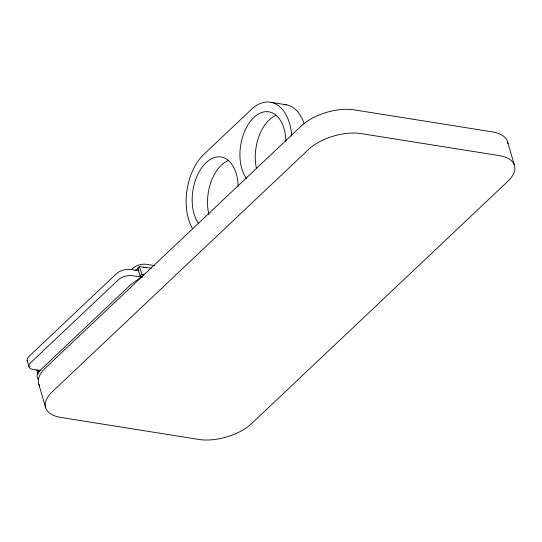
<?xml version="1.0" encoding="UTF-8"?>
<svg xmlns="http://www.w3.org/2000/svg" width="542" height="542" viewBox="0 0 542 542"><rect width="100%" height="100%" fill="white"/><g stroke="black" fill="none" stroke-linecap="round" stroke-linejoin="round"><path stroke-width="0.81" d="M131.74 269.421L132.966 268.263A9.736 4.797 -16.3 0 1 146.144 264.279L154.497 265.607M143.589 275.417L130.717 284.652L40.697 369.773A19.478 9.593 -16.3 0 0 38.353 379.529M142.485 276.779L140.182 276.115L137.864 268.195A2.425 1.199 -16.3 0 1 139.531 266.623L151.536 268.236M140.182 276.115A2.425 1.199 -16.3 0 1 141.848 274.543L144.687 274.692M271.251 102.377L286.589 104.823M138.827 270.783L130.493 269.455A10.386 5.115 -16.3 0 0 116.435 273.71L28.99 356.406A10.386 5.115 -16.3 0 0 27.737 361.602M142.295 277.233L132.302 275.634A10.386 5.115 -16.3 0 0 118.244 279.896L30.792 362.584A10.386 5.115 -16.3 0 0 33.096 369.448L40.596 370.64M137.864 268.195L138.501 268.595M36.741 369.888L37.669 373.052L38.306 373.452M507.468 141.428L514.405 165.154M139.531 266.623L141.848 274.543M38.875 369.895L39.336 371.48A2.425 1.199 -16.3 0 0 37.669 373.052M38.787 384.17L45.724 407.896M27.229 360.715L29.038 366.9M39.762 386.229A38.956 19.18 -16.3 0 1 45.392 367.998L301.488 125.825A38.956 19.18 -16.3 0 1 354.204 109.87L492.231 131.869A38.956 19.18 -16.3 0 1 507.922 143.644M291.772 136.096A47.066 28.408 -80.9 0 0 251.434 109.376L203.67 154.538A47.066 28.408 -80.9 0 0 192.417 228.372M246.508 178.555A37.33 22.527 -80.9 0 1 253.866 117.458A37.33 22.527 -80.9 0 1 285.932 141.455M198.738 223.724A37.33 22.527 -80.9 0 1 206.102 162.627A37.33 22.527 -80.9 0 1 238.168 186.624M284.13 104.477A47.066 28.408 -80.9 0 1 304.272 123.922M256.352 167.959A37.33 22.527 -80.9 0 1 275.675 115.493M208.955 214.727A37.33 22.527 -80.9 0 1 227.911 160.662M135.141 270.526A9.736 4.797 -16.3 0 1 138.271 268.832M143.738 267.457A9.736 4.797 -16.3 0 1 147.099 267.531M308.425 149.558L52.33 391.724A38.956 19.18 -16.3 0 0 60.955 417.462L198.982 439.46A38.956 19.18 -16.3 0 0 251.705 423.498L507.8 181.326A38.956 19.18 -16.3 0 0 499.175 155.595L361.141 133.596A38.956 19.18 -16.3 0 0 308.425 149.558"/></g></svg>
